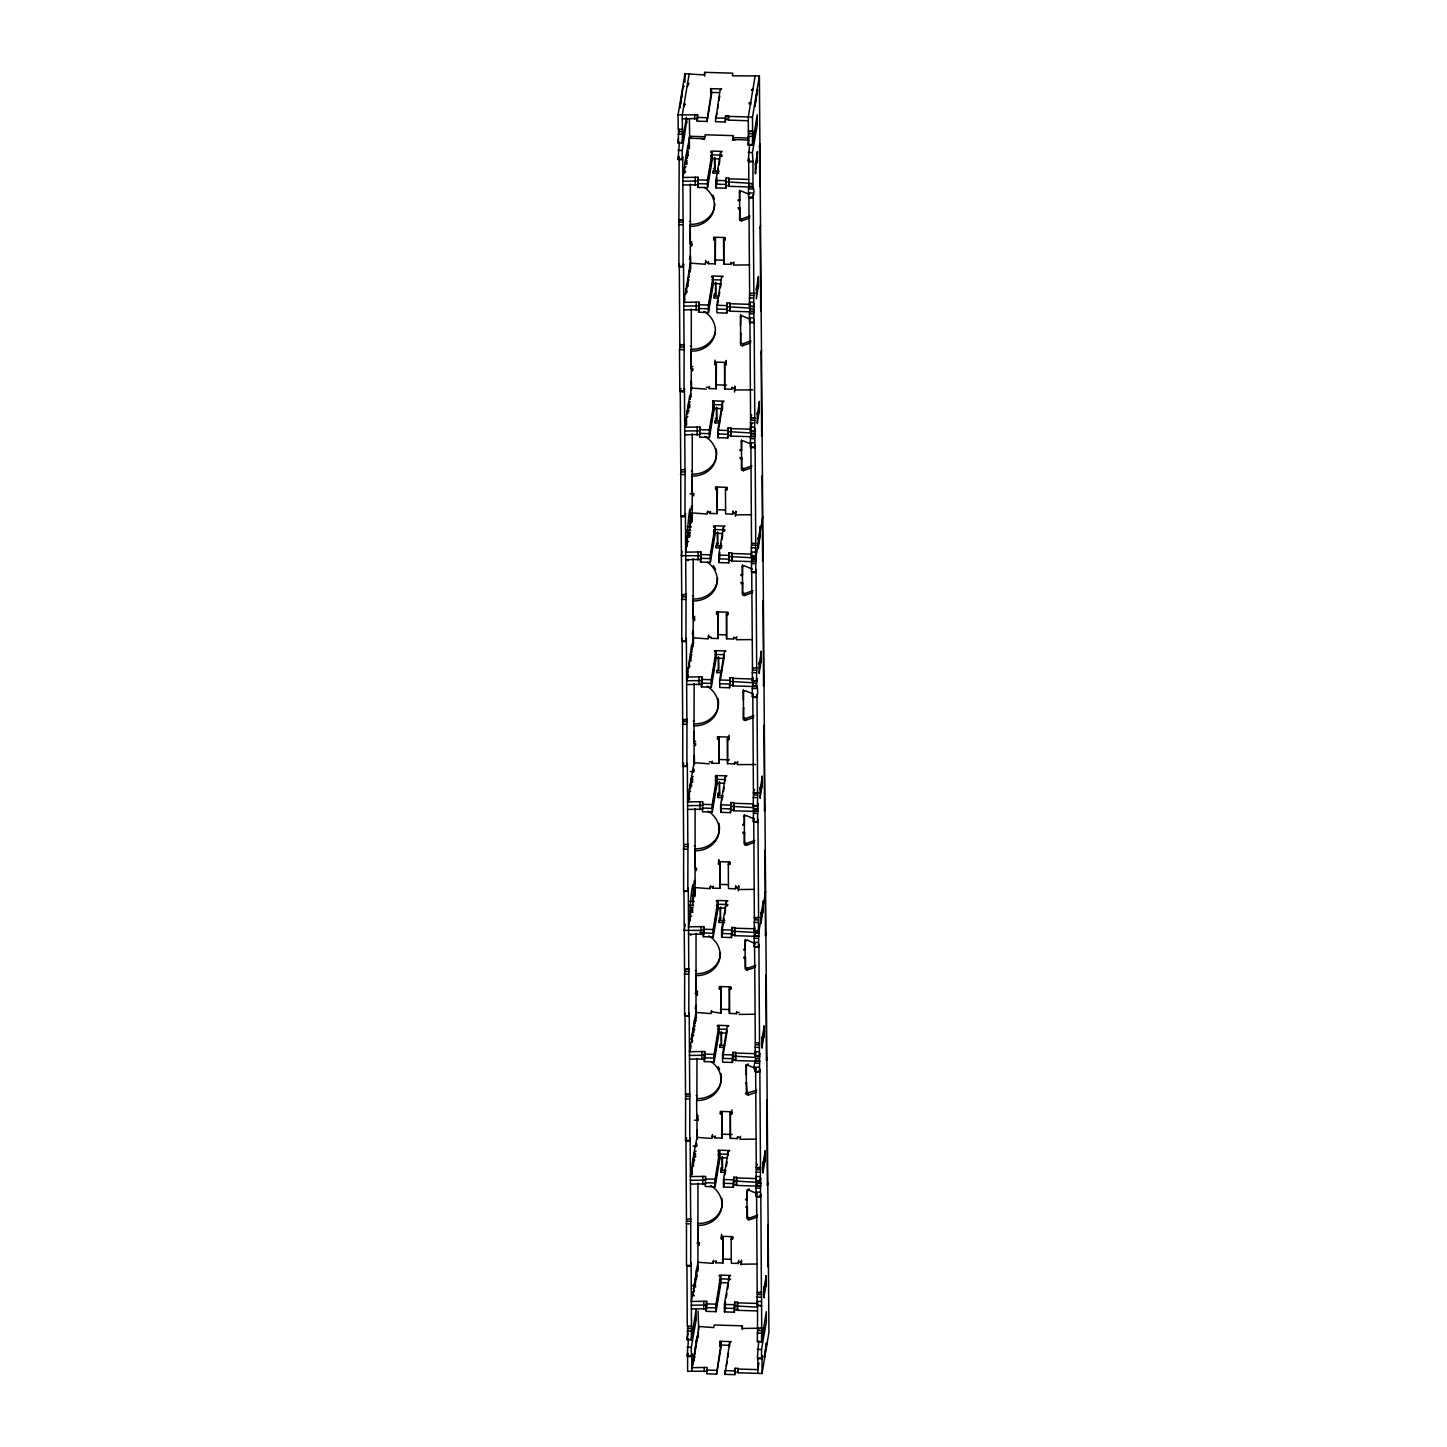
<?xml version="1.0" encoding="UTF-8"?>
<svg xmlns="http://www.w3.org/2000/svg" width="1447" height="1447" viewBox="0 0 1447 1447"><rect width="100%" height="100%" fill="white"/><g stroke="black" fill="none" stroke-linecap="round" stroke-linejoin="round"><path stroke-width="1.5" d="M687.904 559.645L687.922 560.767M690.744 934.31L690.852 935.449M693.42 1361.88L696.911 1337.209L693.601 1358.805L695.012 1356.87M750.649 105.07L750.686 102.574L749.293 102.538L749.076 103.84L750.468 103.877M756.998 94.091C759.639 73.833 751.083 132.129 756.98 92.228M684.214 86.458L683.147 86.422L679.855 107.874L682.08 94.797M684.069 106.3L684.087 104.184L685.498 104.22L683.87 105.486M766.494 1342.997L764.414 1357.34L766.53 1342.888L766.512 1344.86M754.918 104.582L754.882 106.517M749.13 184.981L748.804 186.934L748.714 158.591L748.28 161.196L752.946 161.214L752.422 152.568L757.287 124.786L757.215 114.801L752.368 145.08L748.153 144.953L748.497 131.116L752.711 131.243L752.368 145.08M749.492 322.084L749.926 319.498L750.577 418.382L754.791 418.509L754.14 319.624L753.706 322.211L749.492 322.084L749.437 313.764L749.853 308.663L753.959 309.441L754.032 303.798L753.598 306.402L749.383 306.276L750.034 302.369M750.089 309.857L749.763 311.81L749.817 303.671M751.029 434.751L750.704 436.705L751.59 423.537M751.988 559.663L751.662 561.617L751.608 554.111L731.712 553.514L731.766 561.02L755.877 561.725M752.928 684.54L752.603 686.493L752.874 677.033M753.887 809.434L753.561 811.369L753.507 803.881L733.611 803.284L733.665 810.772L757.776 811.496M754.828 934.328L754.502 936.281L754.773 926.84M755.786 1059.204L755.461 1061.157L755.714 1051.716M756.727 1184.098L756.401 1186.052L756.474 1180.408M757.486 1328.635L761.809 1328.111L757.486 1328.635L757.613 1301.486M678.987 129.036L677.938 142.855L682.152 142.982L682.496 129.145L678.173 129.669L678.064 114.892L684.956 73.725L704.273 74.955L704.707 72.35L732.797 73.182L732.363 75.787L759.386 75.949L768.936 1332.343L762.044 1373.51L737.934 1372.787L738.024 1368.392L735.203 1368.301L734.805 1374.65L724.965 1374.361L729.595 1342.87L731.205 1341.622L719.973 1341.279L721.185 1346.361L716.554 1374.107L706.715 1373.818L707.131 1367.469L691.793 1367.668L693.402 1358.118M689.17 73.851L682.279 115.018L682.387 129.796M677.938 142.855L678.643 138.586M679.204 156.511L678.86 220.215L683.074 220.342L682.713 156.62L682.279 159.224L678.064 159.098L679.421 141.824M678.064 159.098L678.498 156.493M682.152 142.982L686.439 117.388M682.279 159.224L682.206 150.488L687.036 118.69M689.405 119.251L689.658 137.899M685.968 166.676L684.341 167.924L682.749 177.456L698.069 177.258L697.689 187.368L707.529 187.658L712.177 159.912L712.105 152.423L710.712 152.387L710.929 151.085L722.162 151.41L720.534 152.677L715.903 180.405L715.958 187.911L725.779 188.2L726.159 178.108L728.962 178.18L728.926 186.337L753.019 187.043M689.333 139.491L689.658 137.537L691.051 137.574M687.036 164.234L685.625 164.198L685.824 159.152L687.434 157.886M688.392 147.666L689.351 141.987M686.782 161.793L686.999 160.49L685.607 160.436L685.625 164.198M687.759 155.932L687.976 154.63L686.583 154.594L686.602 158.338M688.41 152.044L686.8 153.292M689.224 147.16L689.459 145.858L688.048 145.821L689.64 136.289L704.852 136.742M748.316 120.734L728.42 120.137L728.492 115.742L725.689 115.651L725.273 122L715.451 121.711L720.063 90.239L721.691 88.972L710.441 88.629L711.671 93.729L707.022 121.458L697.201 121.168L697.599 114.819L678.064 114.892M682.297 118.763L697.635 118.564M678.86 220.215L683.183 219.691L683.093 266.411L678.878 266.284L678.969 219.564M697.201 121.168L697.599 114.819M678.878 266.284L679.312 263.698L679.819 345.11L684.142 344.585L684.033 391.305L679.819 391.178L679.511 349.559L680.633 344.476M701.723 138.605L704.418 139.346L705.177 134.788L733.267 135.638L732.508 140.178L735.42 139.617M682.803 184.963L698.123 184.764M707.022 121.458L711.635 89.985M683.093 266.411L683.527 263.824L684.033 345.236M691.847 241.649L691.521 243.602L690.11 243.566L690.309 224.339A24.653 21.777 9.5 0 0 714.728 203.213M690.309 268.961L690.346 184.095M697.689 187.368L698.069 177.258M690.11 243.566L690.436 241.613M691.865 244.145L691.539 246.099L691.521 243.602M690.237 255.938L689.423 259.176M684.377 302.278L685.01 298.462M687.56 283.232L687.777 281.93M753.959 309.441L753.977 311.937L729.867 311.214L729.921 303.074L727.118 303.002L726.738 313.095L716.898 312.787L716.844 305.299L721.492 277.571L723.102 276.305L711.87 275.979L711.653 277.263L713.064 277.318L713.118 284.806L708.469 312.534L698.648 312.245L699.028 302.152L683.707 302.351L685.299 292.819L686.927 291.552M687.741 286.669L687.958 285.385L686.547 285.33L686.602 292.837M688.392 282.78L686.764 284.028M688.718 280.827L688.935 279.524L687.524 279.47M689.369 276.92L687.741 278.186L687.795 285.674M690.183 272.054L690.4 270.752L688.989 270.716L689.025 274.46M716.156 117.442L716.88 113.173M717.585 108.905L718.309 104.636M719.014 100.386L719.738 96.117M707.529 187.658L707.474 180.151L712.105 152.423M718.833 173.242L713.208 173.079L713.534 171.126L719.159 171.307M713.208 173.079L713.19 170.583L714.601 170.619L714.927 168.684L714.836 157.705M679.819 391.178L680.958 388.61M725.273 122L725.689 115.651M680.759 469.986L680.777 516.073L684.992 516.199L685.082 469.479L680.759 469.986L680.253 388.574M716.989 177.764L715.921 184.149L725.761 184.456L726.195 181.852L748.786 183.172M717.712 173.495L718.417 169.227M719.141 164.958L719.846 160.689M715.958 187.911L717.025 181.508M683.762 309.839L699.082 309.658M728.42 120.137L728.492 115.742M684.033 391.305L684.467 388.7L684.974 470.112M691.304 308.989L691.232 389.677M698.648 312.245L699.028 302.152M705.792 260.388L705.376 264.24L690.273 263.137L685.534 294.266M692.806 369.039L692.48 370.993L692.462 368.497L691.069 368.46L691.25 349.233A24.653 21.777 9.5 0 0 715.288 332.068M715.451 237.778L715.125 239.732L713.715 239.696L714.04 237.742L715.451 237.778L715.306 263.879L708.288 263.661L708.614 261.726M691.069 368.46L691.395 366.507L692.787 366.543M691.069 384.088L691.196 380.814M689.713 395.664L686.457 415.162L686.529 425.147M725.779 188.2L726.159 178.108M687.868 416.447L686.24 417.713L684.648 427.245L699.968 427.046L700.004 430.79L684.684 430.989M690.924 393.656L689.966 399.354L691.214 388.013L706.317 389.116M685.643 425.273L686.276 421.457M688.682 411.563L688.899 410.261L687.506 410.225L687.524 413.969L687.723 408.922L689.333 407.674M689.658 405.703L689.875 404.4L688.483 404.364M690.309 401.814L688.7 403.08L688.501 408.108M691.123 396.948L691.359 395.646L689.948 395.61M728.926 186.337L728.962 178.18M708.469 312.534L708.415 305.046L713.064 277.318M713.082 281.062L708.451 308.79L698.612 308.5L699.046 305.896L683.726 306.095M718.653 298.1L714.167 297.973L714.474 293.524M723.554 239.985L723.88 238.031L725.273 238.068L724.947 240.021L723.554 239.985L723.735 264.132L730.753 264.331L731.079 262.395M714.167 297.973L714.492 296.02L718.978 296.165L719.738 291.987M714.149 295.477L715.542 295.514L715.867 293.56L715.795 282.599M681.718 594.88L686.041 594.355L681.718 594.88L681.121 516.615L685.444 516.091L685.426 513.595L684.992 516.199M723.735 264.132L723.88 238.031M755.171 75.823L748.28 116.99L748.388 131.767L752.711 131.243M717.585 304.774L718.309 300.506M720.443 287.718L721.167 283.449M684.702 434.733L700.022 434.534M690.02 493.825L693.764 493.933L693.439 495.887L693.42 493.391L692.01 493.337L692.209 474.11A24.653 21.777 9.5 0 0 716.175 449.004M692.227 520.811L692.245 433.883M754.918 436.831L730.825 436.108L730.862 427.968L728.058 427.878L727.678 437.971L717.857 437.681L717.802 430.193L722.433 402.447L724.061 401.199L712.828 400.855L712.611 402.157L714.004 402.194L714.076 409.7L709.428 437.428L699.588 437.139L699.968 427.046M749.727 217.972L741.515 220.903L739.724 220.288L739.58 190.678M685.932 595.006L685.444 516.091M752.603 131.894L752.494 117.117L759.386 75.949M748.153 144.953L748.859 140.685M739.652 190.19L739.562 200.771A4.703 4.142 9.5 0 0 738.259 200.898M748.28 161.196L749.636 143.922M716.392 362.672L716.066 364.626L714.673 364.572L714.999 362.636L716.392 362.672L716.265 388.773L709.229 388.556L709.555 386.602M682.134 551.416L681.41 555.757L700.945 555.702L700.511 558.289L710.35 558.596L714.981 530.85L713.588 530.814M692.01 493.337L692.335 491.401M738.006 207.753A4.703 4.142 9.5 0 0 739.797 208.133L739.634 209.11A4.703 4.142 9.5 0 1 738.314 208.893M714.673 364.572L714.981 360.14M739.616 219.202L739.797 208.133M692.462 506.378L691.322 508.964M688.808 541.359L687.198 542.607L685.607 552.139L700.927 551.94L700.547 562.051L710.368 562.34L715.017 534.594L714.963 527.106L713.552 527.07L713.769 525.767L725.001 526.093L723.391 527.359L718.743 555.087L718.797 562.594L728.637 562.883L729.017 552.79L731.82 552.863L731.766 561.02M686.547 532.46L690.291 532.568L688.446 535.119L689.857 535.173L689.64 536.475L685.896 536.367M707.782 510.99L707.276 514.029L692.154 512.925L689.857 526.672C691.811 480.513 685.842 539.297 687.434 545.049M726.738 313.095L727.118 303.002M733.973 262.034L733.448 265.072L749.636 264.91M691.232 522.349L692.516 514.698M741.515 220.903L741.75 219.438M692.082 521.842L692.299 520.558L689.966 520.522M748.479 188.87C749.853 175.25 756.51 190.009 752.766 197.317L748.551 197.208L748.479 188.87L752.693 188.996M753.001 184.547L752.946 161.214M729.867 311.214L729.921 303.074M709.428 437.428L709.374 429.94L714.004 402.194M681.718 640.967L682.152 638.362L682.658 719.774L686.873 719.901L686.366 638.489L685.932 641.093L681.718 640.967L681.826 594.229M753.598 306.402L753.941 292.981L749.618 293.506L748.895 197.751L753.218 197.226L753.2 194.73L752.766 197.317M755.37 163.891L755.587 162.607L755.443 173.893L755.66 172.591M755.388 165.139L757.45 152.803M755.406 168.901L757.468 156.547M759.458 146.599L759.892 144.013M755.443 172.645L757.432 151.555L757.233 154.087M724.495 364.879L724.82 362.926L726.231 362.962L726.213 360.466L725.906 364.915L724.495 364.879L724.676 389.026L731.712 389.225L732.037 387.271M685.932 641.093L686.041 594.355M719.611 422.994L715.107 422.868L715.433 420.914L719.937 421.041M753.833 293.614L753.218 197.226M715.107 422.868L715.089 420.372L716.5 420.408L716.826 418.454L716.735 407.475M725.906 364.915L726.231 362.962M724.676 389.026L724.82 362.926M722.469 406.209L717.821 433.937L727.66 434.227L728.094 431.622L750.686 432.96M717.857 437.681L718.562 433.413M760.2 183.769L759.765 186.356L759.566 145.948M685.661 559.645L700.981 559.446M693.149 643.626L693.203 558.777M700.547 562.051L700.927 551.94M694.687 616.332L694.361 618.285L692.968 618.231L693.149 599.004A24.653 21.777 9.5 0 0 717.567 577.878M750.686 342.849L742.456 345.779L740.665 345.182L740.52 315.555M740.52 325.665L740.774 314.487M717.35 487.567L717.025 489.52L715.614 489.466L715.939 487.512L717.35 487.567L717.206 513.649L710.188 513.45L710.513 511.496M692.968 618.231L693.294 616.277M740.575 333.986L740.737 333.009L740.575 344.097M694.705 618.828L694.379 620.781L694.361 618.285M760.091 227.993L760.525 225.388M749.618 293.506L749.383 306.276M693.095 630.603L692.263 633.858M734.533 392.065L734.823 386.114M727.678 437.971L728.058 427.878M734.913 386.928L734.407 389.966L752.802 389.858M693.149 641.546L691.865 649.124L693.113 637.801L708.216 638.905L708.723 635.866M742.456 345.779L742.709 344.332M686.891 678.86L688.175 671.227M690.4 657.897L690.617 656.594M687.56 678.788L688.211 674.971M689.767 666.235L688.139 667.483L686.547 677.015L701.867 676.816L701.488 686.927L711.327 687.216L715.958 659.47L715.903 651.982L714.511 651.946L714.728 650.644L725.96 650.969L724.332 652.235L719.702 679.963L719.756 687.47L729.577 687.759L729.957 677.666L732.761 677.739L732.725 685.896L756.817 686.62M690.581 661.351L690.798 660.049L689.405 660.013L689.459 667.501M691.232 657.444L689.622 658.711M691.557 655.491L691.775 654.189L690.382 654.153M692.209 651.602L690.599 652.85L690.653 660.338M693.023 646.719L693.258 645.434L691.847 645.38M749.835 306.167L753.941 306.945M730.825 436.108L730.862 427.968M682.658 719.774L686.981 719.249L686.891 765.969L682.677 765.861L682.767 719.123M710.368 562.34L710.314 554.834L714.963 527.106M756.329 290.033L758.391 276.431L758.463 286.434M756.365 293.777L758.427 281.423M753.706 322.211L753.977 311.937M758.445 285.186L756.401 298.787L756.546 287.483M725.453 489.755L725.779 487.82L727.172 487.856L726.846 489.81L725.453 489.755L725.634 513.902L732.652 514.119L732.978 510.918L732.978 512.166M721.673 547.925L716.066 547.744L716.392 545.808L721.999 545.971M716.066 547.744L716.048 545.248L717.441 545.302L717.766 543.348L717.694 532.369M682.677 765.861L683.816 763.274M683.617 844.668L683.617 890.737L687.831 890.864L687.94 844.144L683.617 844.668L683.111 763.256M719.846 552.447L718.779 558.831L728.601 559.139L729.035 556.534L755.84 557.981L762.732 516.814M720.552 548.178L721.275 543.909M721.981 539.641L722.704 535.372M761.158 308.645L760.724 311.25L760.2 227.342M718.797 562.594L719.864 556.191M686.602 684.521L701.922 684.322M708.65 635.052L708.325 637.006L711.128 637.096L711.128 638.344L718.164 638.543L718.291 612.461L716.898 612.407L716.572 614.36L717.965 614.396L718.291 612.461M686.891 765.969L687.325 763.383L687.831 844.795M695.663 743.722L695.338 745.657L695.32 743.161L693.909 743.125L694.108 723.898A24.653 21.777 9.5 0 0 718.019 698.503M694.144 683.653L694.017 725.996M701.488 686.927L701.867 676.816M751.626 467.743L743.414 470.673L741.606 470.076L741.479 440.449M741.551 439.96L741.461 450.56A4.703 4.142 9.5 0 0 740.159 450.686M693.909 743.125L694.234 741.171L695.645 741.208M739.905 457.541A4.703 4.142 9.5 0 0 741.696 457.903L741.533 458.88A4.703 4.142 9.5 0 1 740.213 458.681M694.072 764.36L694.162 731.458M741.515 468.991L741.696 457.903M761.032 352.887L761.466 350.283M750.577 418.382L754.9 417.857L754.538 431.278L750.324 431.152L750.686 417.731M693.927 758.753L694.035 755.497M751.445 416.067L751.662 414.764M735.474 516.29L735.781 511.008L735.781 512.256M690.725 791.111L689.098 792.377L687.506 801.909L702.826 801.71L702.446 811.803L712.268 812.111L716.916 784.364L716.862 776.876L715.451 776.822L715.668 775.538L726.9 775.863L725.291 777.129L720.642 804.858L720.696 812.346L730.536 812.653L730.916 802.56L733.719 802.633L733.665 810.772M728.637 562.883L729.017 552.79M735.854 511.84L735.347 514.861L751.536 514.698M688.483 799.938L689.116 796.121M693.131 772.119L693.782 768.339M743.414 470.673L743.649 469.208M750.324 431.152L750.758 428.565M750.776 431.061L754.882 431.839L754.972 428.692L754.538 431.278M689.604 798.527L689.387 799.811L689.297 789.827L694.072 762.696L709.175 763.799M691.539 786.227L691.756 784.943L690.346 784.889L690.382 788.633L690.563 783.587L692.191 782.339M692.516 780.385L692.733 779.083L691.322 779.029M693.167 776.478L691.539 777.744L691.359 782.791M750.794 433.557L755.008 433.684L750.794 433.557L750.378 438.658L750.45 446.978L754.665 447.105L755.099 444.5L755.732 543.403L751.518 543.276L750.884 444.374L750.45 446.978M711.327 687.216L711.273 679.71L715.903 651.982M715.939 655.726L711.291 683.472L701.469 683.165L701.904 680.578L686.583 680.759M757.269 413.679L757.486 412.377L757.342 423.664L757.559 422.361M757.287 414.927L759.349 402.573M757.306 418.671L759.368 406.318M754.665 447.105L755.008 433.684M757.342 422.415L759.404 410.062M726.394 614.649L726.72 612.696L728.13 612.75L727.805 614.704L726.394 614.649L726.575 638.796L733.611 639.013L733.936 637.06M721.51 672.783L717.007 672.638L717.332 670.685L721.836 670.829M717.007 672.638L716.989 670.142L718.399 670.178L718.725 668.243L718.634 657.264M684.558 969.562L688.881 969.038L684.558 969.562L683.961 891.298L688.284 890.773L688.266 888.259L687.831 890.864M726.575 638.796L726.72 612.696M720.443 679.457L724.368 655.979M762.099 433.539L761.665 436.144L761.14 352.236M687.56 809.398L702.88 809.217M695.066 895.494L695.103 808.547M752.585 592.637L744.355 595.567L742.564 594.952L742.42 565.343M696.604 868.598L696.278 870.551L696.26 868.055L694.867 868.019L695.048 848.792A24.653 21.777 9.5 0 0 718.96 823.379M688.772 969.671L688.284 890.773M742.51 564.855L742.42 575.436A4.703 4.142 9.5 0 0 741.099 575.58M685.281 924.326L684.268 930.421L703.803 930.367L703.369 932.971L713.19 933.261L717.839 905.515L716.428 905.478M719.249 737.337L718.924 739.29L717.513 739.254L717.839 737.301L719.249 737.337L719.105 763.437L712.087 763.22L712.412 761.285M694.867 868.019L695.193 866.066M740.846 582.418A4.703 4.142 9.5 0 0 742.637 582.797L742.474 583.774A4.703 4.142 9.5 0 1 741.153 583.557M742.474 593.867L742.637 582.797M761.99 477.763L762.424 475.177M751.518 543.276L751.282 556.046L755.949 556.064L755.931 553.568L755.497 556.173L755.732 543.403M689.767 913.401L690.291 919.713M689.55 914.703L690.472 914.667C688.609 906.093 695.519 860.314 692.715 901.354L693.511 895.223L693.547 898.551M729.577 687.759L729.957 677.666M736.812 636.716L736.306 639.737L752.494 639.574M691.666 916.023L690.038 917.271L688.446 926.822L703.767 926.623L703.387 936.715L713.226 937.005L717.857 909.277L717.802 901.77L716.41 901.734L716.627 900.432L727.859 900.776L726.231 902.024L721.583 929.77L721.655 937.258L731.477 937.547L731.856 927.455L734.66 927.545L734.606 935.684L758.716 936.408M689.387 907.124L693.131 907.233L691.286 909.801L692.697 909.837L692.48 911.14L688.736 911.031M693.746 895.168L695.012 887.59L710.115 888.693L710.622 885.654M744.355 595.567L744.608 594.102M694.289 895.874L695.374 889.38M751.282 556.046L751.717 553.441M694.922 896.525L695.139 895.223L692.806 895.187M751.735 555.937L755.84 556.733L755.859 559.229L751.644 559.103L755.967 558.578L755.605 571.999L751.391 571.872L751.753 558.452M732.725 685.896L732.761 677.739M715.668 775.538L715.505 784.328L716.916 784.364M712.268 812.111L712.213 804.604L716.862 776.876M684.576 1015.631L685.01 1013.027L685.516 1094.438L689.731 1094.565L689.224 1013.153L688.79 1015.758L684.576 1015.631L684.666 968.911M752.476 668.17L752.223 680.94L756.437 681.067L756.799 667.646L752.476 668.17L751.735 572.415L756.058 571.891L756.039 569.394L755.605 571.999M758.21 538.573L758.445 537.271L758.3 548.558L758.517 547.255M758.228 539.821L760.29 527.486M758.282 547.328L760.344 534.974M722.451 797.659L717.965 797.532L718.273 793.083L719.665 793.119L719.593 782.158M727.353 739.544L727.678 737.59L729.071 737.626L728.745 739.58L727.353 739.544L727.534 763.69L734.551 763.907L734.877 761.954M688.79 1015.758L688.881 969.038M717.965 797.532L718.273 793.083M756.691 668.297L756.058 571.891M728.745 739.58L729.053 735.13M717.947 795.036L719.34 795.072L719.665 793.119M727.534 763.69L727.678 737.59M721.384 804.333L720.678 808.602L730.5 808.891L730.934 806.305L753.525 807.625M722.107 800.064L722.813 795.814M723.536 791.545L724.242 787.277M763.057 558.433L762.623 561.038L762.099 477.13M720.696 812.346L721.42 808.095M688.501 934.31L703.821 934.111M697.544 990.996L697.219 992.949L695.808 992.895L696.007 973.668A24.653 21.777 9.5 0 0 720.425 952.56M696.007 1018.29L696.043 933.442M703.387 936.715L703.767 926.623M753.525 717.531L745.314 720.461L743.505 719.846L743.378 690.237M743.36 700.33L743.451 689.749M720.19 862.231L719.864 864.185L718.472 864.148L718.797 862.195L720.19 862.231L720.063 888.331L713.027 888.114L713.353 886.161M695.808 992.895L696.134 990.96M743.432 708.65L743.595 707.692L743.414 718.761M718.472 864.148L718.779 859.699L718.797 862.195M697.563 993.492L697.237 995.446L697.219 992.949M762.931 602.657L763.365 600.071M695.935 1005.267L695.121 1008.523M691.196 1039.615L695.971 1012.466L711.074 1013.569L711.58 1010.531M730.536 812.653L730.916 802.56M737.771 761.592L737.247 764.631L755.641 764.522M690.074 1051.625L691.015 1045.91M692.281 1038.421L692.498 1037.119M693.475 1031.277L693.258 1032.561L693.439 1027.515L695.066 1026.267M695.989 1016.21L694.723 1023.807L694.687 1020.045L696.097 1020.099L695.88 1021.401M745.314 720.461L745.549 718.996M752.223 680.94L752.657 678.336M752.675 680.832L756.781 681.609L756.871 678.462L756.437 681.067M692.625 1040.899L690.997 1042.147L689.405 1051.698L704.725 1051.499L704.345 1061.592L714.167 1061.881L718.815 1034.153L718.761 1026.647L717.35 1026.61L717.567 1025.308L728.8 1025.652L727.19 1026.9L722.541 1054.646L722.596 1062.134L732.435 1062.424L732.815 1052.331L735.619 1052.421L735.564 1060.561L759.675 1061.302C758.083 1051.951 751.626 1064.811 755.189 1071.449L759.404 1071.576L759.838 1068.971L760.489 1167.874L756.275 1167.747L755.623 1068.845L755.189 1071.449M693.439 1036.016L693.656 1034.714L692.245 1034.677L692.299 1042.166M694.09 1032.109L692.462 1033.375M694.415 1030.155L694.632 1028.853L693.222 1028.817M752.277 688.428C753.652 674.808 760.308 689.568 756.564 696.893L752.35 696.767L752.277 688.428L756.492 688.555M685.516 1094.438L689.839 1093.914L689.731 1140.652L685.516 1140.525L685.625 1093.787M713.226 937.005L713.172 929.517L717.802 901.77M752.35 696.767L752.784 694.162L753.417 793.065L757.74 792.54L753.417 793.065M759.169 663.45L759.386 662.165L759.241 673.452L759.458 672.15M759.187 664.716L761.249 652.362M759.205 668.46L761.267 656.106M759.241 672.204L761.303 659.85M728.293 864.438L728.619 862.484L730.03 862.521L729.704 864.474L728.293 864.438L728.474 888.585L735.51 888.784L735.836 886.83M724.531 922.589L718.906 922.426L719.231 920.473L724.857 920.636M756.564 696.893L756.998 694.289L757.631 793.191M718.906 922.426L718.888 919.93L720.299 919.966L720.624 918.013L720.534 907.034M685.516 1140.525L686.656 1137.939M686.457 1219.333L686.475 1265.42L690.689 1265.528L690.78 1218.808L686.457 1219.333L685.95 1137.921M724.115 918.574L721.619 933.514L731.458 933.803L731.893 931.199L758.698 932.664L765.59 891.461M724.838 914.305L725.544 910.036M721.655 937.258L722.722 930.855M763.998 683.328L763.564 685.914L763.039 602.006M689.459 1059.186L704.779 1058.987M689.731 1140.652L690.165 1138.047L690.671 1219.459M697.002 1058.336L696.857 1100.679L696.948 1098.562A24.653 21.777 9.5 0 0 720.932 1073.457M704.345 1061.592L704.725 1051.499M754.484 842.407L746.254 845.337L744.463 844.741L744.319 815.113M744.409 814.643L744.319 825.224A4.703 4.142 9.5 0 0 742.998 825.351M694.433 1120.213L698.178 1120.34L698.159 1117.844L696.767 1117.789L697.092 1115.836L698.485 1115.89M735.51 888.784L735.818 885.582M742.745 832.206A4.703 4.142 9.5 0 0 744.536 832.568L744.373 833.544A4.703 4.142 9.5 0 1 743.053 833.345M696.929 1139.024L697.074 1114.262M721.149 987.125L720.823 989.079L719.412 989.024L719.738 987.071L721.149 987.125L721.004 1013.226L711.164 1011.67M744.373 843.655L744.536 832.568M763.889 727.552L764.323 724.947M696.767 1133.435L696.893 1130.161M738.332 890.954L738.621 885.673L738.639 886.921M753.652 808.222L753.29 821.643L757.505 821.769L757.866 808.348L753.543 808.873L757.758 809L757.83 803.356L757.396 805.961L753.182 805.834L753.525 792.413M754.285 790.731L754.502 789.429M695.41 1144.993L692.154 1164.491L692.227 1174.494L692.444 1173.191M731.477 937.547L731.856 927.455M738.712 886.505L738.205 889.543L754.375 889.362M693.565 1165.794L691.937 1167.042L690.346 1176.574L705.666 1176.393L705.286 1186.486L715.125 1186.775L719.756 1159.029L719.702 1151.541L718.309 1151.505L718.526 1150.202L729.758 1150.528L728.13 1151.794L723.5 1179.522L723.554 1187.028L733.376 1187.318L733.756 1177.225L736.559 1177.297L736.523 1185.455L760.616 1186.178M746.254 845.337L746.507 843.89M691.34 1174.602L691.973 1170.786M693.439 1162.013L693.222 1163.316L693.203 1159.572L694.596 1159.608L694.379 1160.91M695.989 1146.802L696.622 1143.003M753.182 805.834L753.507 803.881M695.03 1157.003L693.42 1158.269L693.475 1165.757M695.356 1155.05L695.573 1153.747L694.18 1153.711M696.007 1151.161L694.397 1152.409L694.198 1157.455L695.826 1156.207M753.634 805.726L757.74 806.504M734.606 935.684L734.66 927.545M714.167 1061.881L714.113 1054.393L718.761 1026.647M753.29 821.643L753.724 819.056L754.375 917.941L758.698 917.416L754.375 917.941M757.396 805.961L757.74 792.54M718.779 1030.391L714.149 1058.137L704.309 1057.847L704.743 1055.243L689.423 1055.442M760.109 788.344L760.344 787.041L760.2 798.346L760.417 797.044M760.127 789.592L762.189 777.238M760.163 793.336L762.225 781M760.181 797.098L762.243 784.744M729.252 989.332L729.577 987.379L730.97 987.415L730.645 989.368L729.252 989.332L729.433 1013.461L736.451 1013.678L736.776 1011.724M757.505 821.769L757.939 819.183L758.59 918.067M724.35 1047.447L719.864 1047.321L720.19 1045.367L724.676 1045.494M719.864 1047.321L719.846 1044.806L721.239 1044.861L721.565 1042.907L721.492 1031.928M688.085 1325.904L687.036 1339.723L691.25 1339.85L691.594 1326.013L687.271 1326.537L686.927 1265.311M729.433 1013.461L729.577 987.379M727.208 1030.644L722.578 1058.39L732.399 1058.679L732.833 1056.075L755.424 1057.413M764.957 808.204L764.522 810.808L763.998 726.9M690.4 1184.08L705.72 1183.881M712.449 1134.611L712.123 1136.564L714.927 1136.655L714.927 1137.903L721.963 1138.102L722.089 1112.019L720.696 1111.965L720.371 1113.919L721.764 1113.955L722.089 1112.019M690.689 1265.528L691.123 1262.942L691.485 1326.664M699.462 1243.28L699.136 1245.216L699.118 1242.72L697.707 1242.684L697.906 1223.457A24.653 21.777 9.5 0 0 721.872 1198.351M698.232 1266.541L697.924 1269.743L697.942 1183.212M712.521 1135.425L712.014 1138.463L696.911 1137.36L695.645 1144.939L697.056 1144.993L696.821 1146.277L693.077 1146.169M745.115 940.984L745.35 939.519L745.259 950.118A4.703 4.142 9.5 0 0 743.957 950.245M755.244 943.806L747.068 939.899M714.927 1137.903L715.252 1135.949M697.707 1242.684L698.033 1240.73M743.704 957.1A4.703 4.142 9.5 0 0 745.494 957.462L745.332 958.439A4.703 4.142 9.5 0 1 744.011 958.221M755.424 967.301L746.525 970.322L745.476 967.573M764.83 852.446L765.264 849.841M758.698 917.416L758.337 930.855L758.771 928.251L758.789 930.747L754.122 930.728L754.484 917.308M694.524 1290.67L692.896 1291.936L691.304 1301.468L706.624 1301.269L706.245 1311.362L716.066 1311.669L720.715 1283.923L720.66 1276.435L719.249 1276.381L719.466 1275.096L730.699 1275.422L729.089 1276.688L724.441 1304.416L724.495 1311.904L734.334 1312.212L734.714 1302.119L737.518 1302.191L737.464 1310.331L757.36 1310.928M732.435 1062.424L732.815 1052.331M695.157 1282.349L695.374 1281.047M697.255 1269.779L698.214 1264.045M747.285 969.743L747.538 968.278L755.75 965.348M754.122 930.728L754.556 928.124M754.574 930.62L758.789 930.747M695.989 1281.897L694.361 1283.145L694.397 1286.908L695.79 1286.944M696.314 1279.944L696.532 1278.642L695.121 1278.587L695.175 1286.094M696.966 1276.037L695.338 1277.303M697.78 1271.171L697.997 1269.869L696.586 1269.833L696.658 1277.321M754.592 933.134L758.807 933.261L754.592 933.134L754.176 938.235L754.249 946.555L758.463 946.682L758.897 944.077L759.53 1042.98L755.316 1042.853L754.592 947.098L758.915 946.573M687.036 1339.723L688.103 1333.32M735.564 1060.561L735.619 1052.421M715.125 1186.775L715.071 1179.287L719.702 1151.541M691.829 1371.412L691.811 1353.488L691.377 1356.074L687.162 1355.948L688.519 1338.674M754.249 946.555L754.683 943.95M761.068 913.238L761.285 911.936L761.14 923.24L761.357 921.938M687.162 1355.948L688.302 1353.379M761.068 914.504L763.148 902.15M707.149 1371.213L687.614 1371.286L687.596 1353.361M691.25 1339.85L696.097 1309.553L696.17 1319.555L691.304 1347.338L691.377 1356.074M758.463 946.682L758.807 933.261M761.14 921.992L763.202 909.638M725.309 1172.341L720.805 1172.197L721.112 1167.747L722.523 1167.801L722.433 1156.822M730.192 1114.208L730.518 1112.255L731.929 1112.309L731.603 1114.262L730.192 1114.208L730.373 1138.355L737.409 1138.572L737.735 1136.619M720.805 1172.197L721.131 1170.243L725.634 1170.388M731.603 1114.262L731.911 1109.813M720.787 1169.701L722.198 1169.737L722.523 1167.801M697.128 1339.777L698.684 1326.483L713.805 1327.586L714.239 1325L742.311 1325.832L742.347 1329.576M730.373 1138.355L730.518 1112.255M692.787 1365.679L698.358 1332.398M724.242 1179.016L723.518 1183.284L733.358 1183.574L733.792 1180.969L756.383 1182.289M724.947 1174.747L725.671 1170.478M726.376 1166.21L727.099 1161.941M698.286 1337.372L698.503 1336.069L697.092 1336.015M723.554 1187.028L724.26 1182.76M765.897 933.098L765.463 935.721L764.938 851.795M691.359 1308.956L706.679 1308.775M706.245 1311.362L706.624 1301.269M713.48 1260.319L712.973 1263.358L697.87 1262.254L693.149 1295.372M756.383 1092.196L748.153 1095.126L746.363 1094.511L746.308 1064.413L746.218 1074.994M756.202 1068.7L747.936 1065.281L748.171 1063.816M723.048 1236.896L722.722 1238.849L721.311 1238.813L721.637 1236.859L723.048 1236.896L722.903 1262.996L715.885 1262.779L716.211 1260.843M746.272 1083.333L746.435 1082.356L747.158 1093.028L756.709 1090.242M721.311 1238.813L721.619 1234.363M746.182 1093.914L746.435 1092.467M765.789 977.34L766.223 974.735M755.316 1042.853L755.081 1055.623L759.295 1055.749L759.729 1053.145L759.657 1058.788M733.376 1187.318L733.756 1177.225M740.611 1136.275L740.104 1139.295L756.293 1139.133M748.244 1094.637L748.479 1093.172M755.081 1055.623L755.515 1053.018M755.533 1055.514L759.639 1056.292M736.523 1185.455L736.559 1177.297M759.53 1042.98L759.295 1055.749M716.066 1311.669L716.012 1304.163L720.66 1276.435M762.008 1038.132L762.243 1036.848L762.099 1048.134L762.316 1046.832M762.026 1039.38L764.088 1027.026M762.063 1043.124L764.125 1030.77M759.404 1071.576L759.675 1061.302M762.081 1046.868L764.143 1034.515M731.151 1239.102L731.477 1237.149L732.887 1237.203L732.544 1239.138L731.151 1239.102L731.332 1263.249L738.35 1263.466L738.675 1260.265M725.544 1301.757L724.477 1308.16L734.298 1308.468L734.732 1305.863L757.324 1307.184M726.249 1297.507L726.973 1293.238M727.678 1288.97L728.402 1284.701M766.856 1058.01L766.422 1060.597L765.897 976.689M724.495 1311.904L725.562 1305.52M719.973 1341.279L719.792 1346.325L721.185 1346.361M716.554 1374.107L721.167 1342.617M747.249 1189.307L747.158 1199.889A4.703 4.142 9.5 0 0 745.856 1200.015M757.143 1193.594L748.877 1190.158L749.13 1188.711M747.231 1208.209L747.394 1207.25A4.703 4.142 9.5 0 1 745.603 1206.87M757.324 1217.09L748.425 1220.092L747.375 1217.343M766.729 1102.234L767.163 1099.63M756.275 1167.747L760.597 1167.223L760.236 1180.643L756.021 1180.517L756.383 1167.096M757.143 1165.396L757.36 1164.093M741.171 1264.787L741.479 1260.337M734.334 1312.212L734.714 1302.119M741.569 1261.151L741.045 1264.19L757.233 1264.027M749.184 1219.532L749.437 1218.067L757.649 1215.136M756.492 1182.904L760.706 1183.031L756.492 1182.904L756.076 1188.005L756.148 1196.325L760.362 1196.452L760.796 1193.865L761.429 1292.75L757.215 1292.623L756.582 1193.739L756.148 1196.325M724.965 1374.361L725.689 1370.092M726.394 1365.823L727.118 1361.555M727.823 1357.286L728.546 1353.017M737.464 1310.331L737.518 1302.191M762.967 1163.026L763.184 1161.724L763.039 1173.029L763.256 1171.726M760.236 1180.643L760.67 1178.039L760.597 1183.682M762.985 1164.274L765.047 1151.921M763.003 1168.018L765.065 1155.665M760.362 1196.452L760.706 1183.031M763.039 1171.763L765.101 1159.409M742.311 1325.832L741.877 1328.436L758.065 1328.256M734.805 1374.65L735.203 1368.301M767.796 1182.886L767.362 1185.491L766.838 1101.565M737.934 1372.787L738.024 1368.392M767.688 1227.128L768.122 1224.506M757.215 1292.623L761.538 1292.099L761.701 1328.762M761.647 1305.429L756.98 1305.411L757.324 1291.972M756.98 1305.411L757.414 1302.806M757.432 1305.303L761.538 1306.08M763.907 1287.92L764.143 1286.618L763.998 1297.905L764.215 1296.621M763.926 1289.15L765.988 1276.797M768.411 1264.262L767.977 1266.885L767.796 1226.459M758.734 1340.79L757.378 1358.064L761.592 1358.19L761.52 1349.454L766.385 1321.654L766.313 1311.669L761.466 1341.948L757.251 1341.821L757.595 1327.984M763.962 1292.894L766.024 1280.559M763.98 1296.657L766.042 1284.303M761.466 1341.948L761.809 1328.111M757.83 1373.384L757.83 1357.955M758.897 1363.074L757.812 1369.622L737.916 1369.043M761.592 1358.19L762.026 1355.586L762.044 1373.51M739.327 192.144L741.28 191.04L749.546 194.477M740.285 317.02L742.239 315.934L750.505 319.353M741.226 441.914L743.179 440.829L751.445 444.247M742.184 566.808L744.138 565.723L752.404 569.141M743.125 691.702L745.078 690.599L753.344 694.035M744.084 816.578L746.037 815.493L754.303 818.912M746.146 1065.77L747.936 1065.281M750.052 216.019L741.841 218.949L739.869 217.737M751.011 340.913L742.781 343.843L740.81 342.632M751.952 465.789L743.74 468.719L741.768 467.526M752.91 590.683L744.68 593.614L742.709 592.42M753.851 715.578L745.639 718.508L743.668 717.296M754.809 840.472L746.58 843.402L744.608 842.19M747.538 968.278L745.567 967.084L745.494 957.462M749.437 1218.067L747.466 1216.855L747.394 1207.25M687.578 83.383L688.971 83.42L687.361 86.549M752.983 88.918L751.355 90.184L752.766 90.22M710.477 92.391L719.466 92.644M728.384 116.393L752.494 117.117M697.165 117.424L706.986 117.713M715.415 117.967L725.254 118.256M725.707 119.414L728.528 119.486M686.149 122.724L687.072 122.688M678.299 131.514L682.514 131.641M748.515 133.612L752.729 133.739M677.865 134.119L682.08 134.245M748.081 136.217L752.295 136.344M732.942 137.574L749.456 138.08M704.526 138.695L689.315 138.243L689.405 149.005M732.616 139.527L749.13 140.033M677.992 150.361L682.206 150.488M748.208 152.441L752.422 152.568M710.947 154.829L722.18 155.155M710.73 156.131L712.141 156.167L707.493 183.914L697.671 183.606L698.105 181.02L682.785 181.201M721.963 156.457L720.57 156.421L720.534 152.677M710.983 158.573L719.973 158.844M710.766 159.875L712.177 159.912M678.408 159.64L682.622 159.767M748.624 161.738L752.838 161.865M685.842 162.896L687.253 162.932M713.516 168.63L714.927 168.684M685.788 171.723L684.377 171.668L684.341 167.924M728.854 178.831L748.75 179.428M697.635 179.862L707.474 180.151M715.903 180.405L725.725 180.712M726.213 185.596L729.035 185.686M748.913 186.265L753.127 186.392M748.515 192.903L752.729 193.03M748.895 197.751L753.109 197.877M689.568 221.319L690.635 221.355M678.987 222.06L683.201 222.187M678.553 224.665L682.767 224.791M714.782 259.935L723.41 260.207M705.467 262.341L708.27 262.413L708.288 263.661M733.557 263.173L730.753 263.083L730.753 264.331M679.222 266.845L683.436 266.971M711.906 279.723L720.895 279.995M711.924 283.467L720.913 283.739M749.745 295.351L753.959 295.477M749.311 297.937L753.525 298.064M749.347 302.242L753.561 302.369M729.813 303.725L749.709 304.322M698.594 304.756L708.415 305.046M716.844 305.299L726.683 305.588M749.727 308.066L727.136 306.746L726.701 309.332L716.88 309.043M727.172 310.49L729.975 310.562M749.872 311.159L754.086 311.286M749.437 313.764L753.652 313.89M749.474 317.797L753.688 317.924M749.835 322.645L754.05 322.771M690.526 346.213L691.576 346.231M679.945 346.954L684.16 347.081M679.511 349.559L683.726 349.686M714.655 362.076L725.888 362.419M715.722 384.83L726.521 385.155M706.425 387.217L709.229 387.308L709.229 388.556M734.497 388.067L731.694 387.977L731.712 389.225M680.271 391.088L684.485 391.215M680.162 391.739L684.377 391.848M721.836 404.871L712.846 404.599L712.629 405.902L714.04 405.956L709.392 433.684L699.57 433.395M688.718 406.824L690.129 406.86M721.872 408.615L712.883 408.361L712.828 400.855M712.666 409.646L714.076 409.7M715.415 418.418L716.826 418.454M750.704 420.245L754.918 420.354M750.27 422.831L754.484 422.958M750.306 427.118L754.502 427.245M730.753 428.619L750.649 429.216M699.534 429.65L709.374 429.94M717.802 430.193L727.624 430.483M728.112 435.384L730.934 435.457M750.812 436.053L755.027 436.18M750.378 438.658L754.592 438.785M750.414 442.692L754.629 442.818M750.794 447.521L755.008 447.648M691.467 471.089L692.534 471.125M680.886 471.849L685.1 471.975M680.452 474.435L684.666 474.562M691.413 505.817L692.371 506.034M716.663 509.742L725.309 509.995M735.456 512.962L732.652 512.871L732.652 514.119M681.121 516.615L685.335 516.742M687.054 526.599L691.268 526.726L689.64 527.974L690.617 530.615L686.873 530.506M713.805 529.512L725.037 529.837M724.82 531.139L723.41 531.103L723.391 527.359M685.679 530.289L689.423 530.416M713.823 533.256L722.813 533.527M713.606 534.558L715.017 534.594M686.927 538.718L687.632 540.002L686.71 540.02M716.374 543.312L717.766 543.348M751.644 545.121L755.859 545.248M751.21 547.726L755.424 547.852M751.246 552.012L755.461 552.139M700.493 554.545L710.314 554.834M718.743 555.087L728.565 555.395M729.071 560.278L731.875 560.369M751.771 560.948L755.985 561.074M751.337 563.552L755.551 563.661M751.735 572.415L755.949 572.542M692.426 595.983L693.475 596.019M681.844 596.725L686.059 596.851M681.41 599.329L685.625 599.456M717.622 634.618L726.267 634.871M736.396 637.838L733.593 637.765L733.611 639.013M682.062 641.509L686.276 641.636M714.746 654.388L723.735 654.659M714.782 658.132L723.771 658.403M752.603 670.015L756.817 670.142M752.169 672.62L756.383 672.746M732.652 678.39L752.549 678.987M701.433 679.421L711.273 679.71M719.702 679.963L729.523 680.271M752.585 682.731L729.993 681.41L729.559 684.015L719.72 683.726M730.012 685.155L732.833 685.245M752.711 685.842L756.926 685.95M752.693 697.309L756.908 697.436M693.366 720.877L694.433 720.913M682.785 721.619L686.999 721.746M682.351 724.223L686.565 724.35M728.727 737.084L717.495 736.758L717.513 739.254M718.58 759.494L729.378 759.82M709.265 761.9L712.069 761.972L712.087 763.22M737.355 762.732L734.551 762.641L734.551 763.907M683.129 765.752L687.343 765.879M683.02 766.404L687.235 766.53M692.787 770.274L694.198 770.31L693.981 771.613L690.237 771.504M724.694 779.553L715.704 779.282L715.487 780.584L716.88 780.62L712.25 808.348L702.41 808.059M691.576 781.489L692.968 781.525M715.722 783.026L724.712 783.297M753.543 794.909L757.758 795.036M718.291 795.579L722.777 795.723M753.109 797.496L757.324 797.623M702.392 804.315L712.213 804.604M720.642 804.858L730.482 805.147M702.844 805.454L687.524 805.653M730.97 810.049L733.774 810.139M753.67 810.718L757.884 810.845M753.236 813.323L757.45 813.449M753.634 822.203L757.848 822.33M694.325 845.772L695.374 845.79M683.744 846.513L687.958 846.64M683.31 849.118L687.524 849.244M718.454 861.634L729.686 861.978L729.704 864.474M694.253 880.481L695.302 881.042L694.162 883.629M719.521 884.406L728.167 884.66M735.492 887.536L738.296 887.626M683.961 891.298L688.175 891.406M689.893 901.264L694.108 901.391L692.498 902.639L693.457 905.279L689.713 905.171M716.645 904.176L727.877 904.52M727.66 905.822L726.267 905.768L726.231 902.024M716.681 907.92L725.671 908.191M716.464 909.222L717.857 909.277M692.95 912.279L691.539 912.243L691.521 908.499M719.213 917.977L720.624 918.013M754.502 919.804L758.716 919.93M754.068 922.39L758.282 922.517M734.551 928.196L754.448 928.793M703.332 929.209L713.172 929.517M721.583 929.77L731.422 930.059M731.911 934.943L734.714 935.033M754.611 935.63L758.825 935.757M754.176 938.235L758.391 938.361M754.213 942.268L758.427 942.395M754.592 947.098L758.807 947.224M695.265 970.648L696.333 970.684M684.684 971.407L688.899 971.534M684.25 973.994L688.465 974.12M695.103 993.42L696.152 993.456M720.479 1009.283L729.107 1009.536M739.254 1012.52L736.451 1012.43L736.451 1013.678M755.334 1014.238L739.146 1014.419M684.919 1016.174L689.134 1016.3M717.603 1029.052L726.593 1029.323M717.622 1032.796L726.611 1033.068M755.443 1044.698L759.657 1044.824M755.008 1047.302L759.223 1047.429M755.045 1051.589L759.259 1051.716M735.51 1053.072L755.406 1053.669M704.291 1054.103L714.113 1054.393M722.541 1054.646L732.381 1054.935M732.869 1059.819L735.673 1059.909M755.569 1060.524L759.784 1060.633M755.135 1063.111L759.349 1063.238M755.171 1067.144L759.386 1067.271M755.533 1071.992L759.747 1072.118M696.224 1095.542L697.273 1095.578M685.643 1096.283L689.857 1096.41M685.209 1098.888L689.423 1099.015M731.585 1111.748L720.353 1111.423L720.371 1113.919M721.42 1134.177L732.218 1134.484M740.195 1137.396L737.391 1137.324L737.409 1138.572M685.968 1140.417L690.183 1140.543M685.86 1141.068L690.074 1141.195M727.534 1154.218L718.544 1153.946L718.327 1155.249L719.738 1155.285L715.089 1183.031L705.268 1182.724M727.57 1157.962L718.58 1157.69L718.526 1150.202M718.363 1158.993L719.756 1159.029M756.401 1169.592L760.616 1169.719M755.967 1172.179L760.181 1172.305M756.003 1176.483L760.2 1176.61M736.451 1177.948L756.347 1178.545M705.232 1178.979L715.071 1179.287M723.5 1179.522L733.322 1179.83M756.365 1181.059L760.579 1181.186M705.702 1180.137L690.382 1180.318M733.81 1184.713L736.632 1184.804M756.51 1185.4L760.724 1185.527M756.076 1188.005L760.29 1188.132M756.112 1192.039L760.326 1192.165M756.492 1196.886L760.706 1197.013M686.583 1221.178L690.798 1221.304M686.149 1223.782L690.364 1223.909M721.293 1236.317L732.526 1236.642L732.544 1239.138M697.002 1243.19L698.051 1243.226M722.379 1259.053L731.006 1259.324M741.153 1262.29L738.35 1262.2L738.35 1263.466M686.819 1265.962L691.033 1266.089M719.503 1278.841L730.735 1279.166M719.286 1280.143L720.678 1280.179L716.048 1307.907L706.208 1307.618L706.642 1305.013L691.322 1305.212M719.521 1282.585L728.51 1282.856M719.304 1283.887L720.715 1283.923M694.144 1284.448L695.555 1284.502L695.338 1285.804L691.594 1285.678M757.342 1294.486L761.556 1294.613M756.908 1297.073L761.122 1297.199M694.325 1295.716L692.914 1295.68L692.896 1291.936M756.944 1301.359L761.158 1301.486M737.409 1302.843L757.306 1303.44M706.19 1303.874L716.012 1304.163M724.441 1304.416L734.28 1304.706M734.769 1309.607L737.572 1309.698M698.069 1310.982L698.72 1330.227M695.247 1319.574L696.17 1319.555M687.397 1328.382L691.612 1328.509M757.613 1330.48L761.827 1330.607M686.963 1330.987L691.178 1331.095M757.179 1333.085L761.393 1333.212M720.009 1345.023L728.999 1345.294M687.09 1347.211L691.304 1347.338M757.306 1349.328L761.52 1349.454M687.614 1355.857L691.829 1355.984M687.506 1356.508L691.72 1356.635M757.722 1358.606L761.936 1358.733M706.697 1370.074L716.518 1370.363M724.947 1370.616L734.769 1370.906M735.239 1372.045L738.042 1372.136M746.978 940.387L745.024 941.472L745.241 969.038M748.877 1190.158L746.923 1191.261L747.14 1218.808M691.069 507.354L692.136 508.331M693.909 882.037L694.976 882.996M757.287 161.594L757.287 162.842L757.505 160.291M758.174 277.734L758.174 278.982M758.228 286.488L758.246 287.736M759.132 403.876L759.331 401.325L759.187 412.612L759.187 411.364M760.073 528.77L760.29 526.22L760.145 537.506L760.127 536.258M761.032 653.664L761.231 651.114L761.086 662.4L761.086 661.152M761.972 778.54L762.189 775.99L762.044 787.295L762.026 786.047M762.931 903.434L763.13 900.884L762.985 912.189L762.985 910.941M763.871 1028.347L764.088 1025.796L763.944 1037.083L763.926 1035.835M764.83 1153.223L765.029 1150.672L764.884 1161.977L764.884 1160.729M765.77 1278.117L765.988 1275.567L765.843 1286.853L765.825 1285.605M764.432 1355.351L764.45 1357.214M754.882 431.839L754.9 434.335M756.781 681.609L756.799 684.105M758.68 931.398L758.698 933.912M724.947 240.021L724.929 237.525L713.697 237.199L713.715 239.696M726.846 489.81L726.828 487.313L715.596 486.97L715.614 489.466M727.805 614.704L727.787 612.19L716.554 611.864L716.572 614.36M730.645 989.368L730.626 986.872L719.394 986.528L719.412 989.024M722.433 402.447L722.487 409.953M725.291 777.129L725.309 780.874M728.13 1151.794L728.167 1155.538M729.089 1276.688L729.107 1280.432M729.595 1342.87L729.614 1346.614M714.492 157.452L714.601 170.619M715.125 239.732L715.306 263.879M715.451 282.346L715.542 295.514M716.066 364.626L716.265 388.773M716.392 407.24L716.5 420.408M717.025 489.52L717.206 513.649M717.35 532.134L717.441 545.302M717.965 614.396L718.164 638.543M718.291 657.01L718.399 670.178M718.924 739.29L719.105 763.437M719.249 781.905L719.34 795.072M719.864 864.185L720.063 888.331M720.208 908.987L720.299 919.966M720.823 989.079L721.004 1013.226M721.149 1031.693L721.239 1044.861M721.764 1113.955L721.963 1138.102M722.089 1156.569L722.198 1169.737M722.722 1238.849L722.903 1262.996M710.188 513.45L710.17 512.202L707.366 512.111L707.384 513.359M713.027 888.114L713.027 886.866L710.224 886.794L710.224 888.042M715.885 1262.779L715.867 1261.531L713.064 1261.458L713.082 1262.706M704.707 72.35L704.743 76.094M694.795 114.729L694.705 119.142M695.265 177.185L695.211 185.325M696.224 302.079L696.17 310.219M697.165 426.955L697.11 435.113M698.105 551.868L698.069 560.007M699.064 676.744L699.01 684.883M700.022 801.638L699.968 809.777M700.963 926.532L700.909 934.672M701.922 1051.408L701.867 1059.548M702.862 1176.302L702.808 1184.442M703.821 1301.197L703.767 1309.336M704.309 1367.379L704.237 1371.774M690.563 256.607L690.653 269.088M691.503 381.483L691.576 389.822M693.402 631.272L693.493 643.752M694.361 756.166L694.415 764.486M696.26 1005.936L696.351 1018.435M697.201 1130.831L697.273 1139.151M696.767 1117.789L696.622 1100.516A24.653 21.777 9.5 0 0 719.81 1086.317A24.653 21.777 9.5 0 0 711.164 1061.682M687.904 155.86L687.813 145.876L684.558 165.374L684.612 173.369M688.772 270.77L688.808 276.757M690.671 520.54L690.689 523.868M691.666 651.421L691.612 645.434L688.392 668.93M694.47 1020.099L694.506 1026.104M696.369 1269.887L696.423 1277.882M695.265 1155.032L695.265 1156.28M689.459 533.021L689.477 536.765M692.299 907.685L692.335 911.429M688.663 533.834L688.7 537.579M684.956 73.725L685.01 82.172M685.715 288.966L685.733 290.214M689.514 788.525L689.532 789.773M690.472 913.419L690.472 914.667M691.413 1038.313L691.431 1039.561M693.312 1288.083L693.33 1289.331M693.638 1358.697L693.638 1360.578M686.24 417.713L686.312 425.201M687.198 542.607L687.216 546.351M689.098 792.377L689.152 799.865M690.038 917.271L690.074 921.034M691.937 1167.042L692.01 1174.548M679.891 105.938L679.909 107.802M737.952 200.066A4.703 4.142 9.5 0 1 739.724 199.795M739.851 449.836A4.703 4.142 9.5 0 1 741.624 449.583M712.937 195.11A24.653 21.777 9.5 0 1 714.275 199.234M704.508 187.441A24.653 21.777 9.5 0 1 713.172 212.076A24.653 21.777 9.5 0 1 689.984 226.293M704.074 311.431A24.653 21.777 9.5 0 1 714.366 336.265A24.653 21.777 9.5 0 1 690.924 351.169M705.033 436.325A24.653 21.777 9.5 0 1 715.324 461.159A24.653 21.777 9.5 0 1 691.883 476.063M745.549 1199.183A4.703 4.142 9.5 0 1 747.321 1198.912M718.128 1066.656A24.653 21.777 9.5 0 1 719.575 1069.351M743.649 949.395A4.703 4.142 9.5 0 1 745.422 949.142M710.73 1185.654A24.653 21.777 9.5 0 1 721.022 1210.488A24.653 21.777 9.5 0 1 697.581 1225.41M708.831 935.883A24.653 21.777 9.5 0 1 719.123 960.718A24.653 21.777 9.5 0 1 695.681 975.622M699.823 932.411A24.653 21.777 9.5 0 1 702.916 933.206M707.131 686.222A24.653 21.777 9.5 0 1 717.187 711.038A24.653 21.777 9.5 0 1 693.782 725.851M708.071 811.116A24.653 21.777 9.5 0 1 718.128 835.932A24.653 21.777 9.5 0 1 694.723 850.746M742.691 824.519A4.703 4.142 9.5 0 1 744.482 824.247M740.792 574.73A4.703 4.142 9.5 0 1 742.582 574.459M713.335 565.614A24.653 21.777 9.5 0 1 715.632 569.467M707.493 562.214A24.653 21.777 9.5 0 1 715.994 586.813A24.653 21.777 9.5 0 1 692.824 600.957M683.237 86.874L683.165 88.303L683.237 86.874"/></g></svg>
